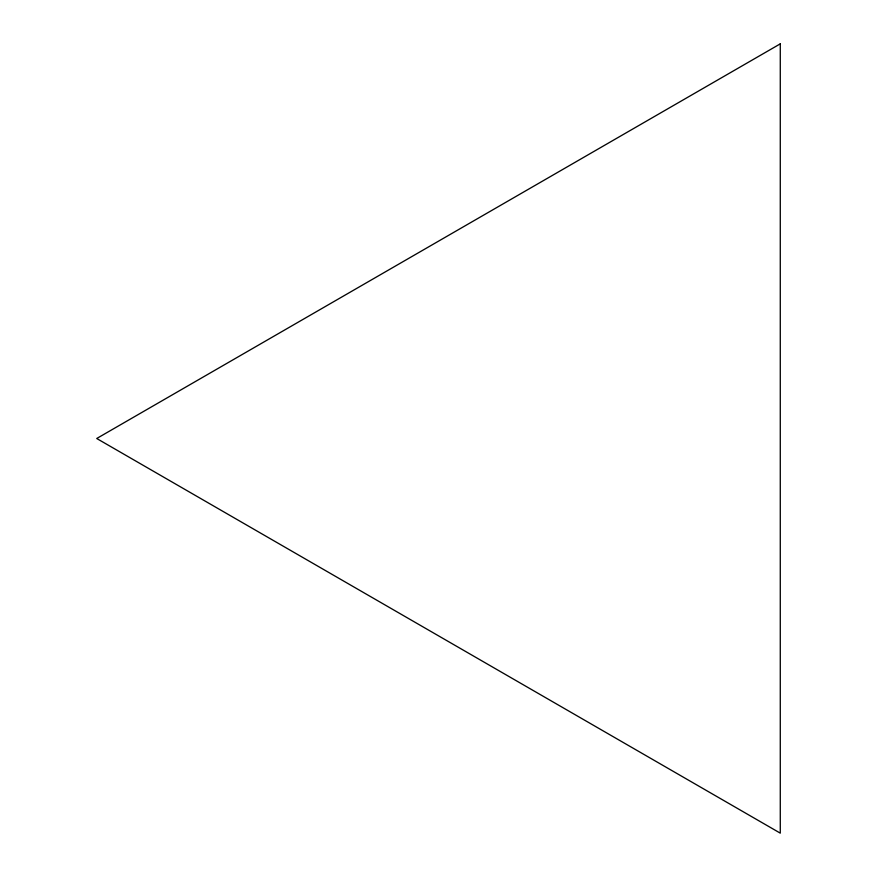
<?xml version="1.0" encoding="UTF-8"?>
<svg xmlns="http://www.w3.org/2000/svg" width="877" height="877" viewBox="0 0 877 877"><rect width="100%" height="100%" fill="white"/><g stroke="black" fill="none" stroke-linecap="round" stroke-linejoin="round"><path stroke-width="1.32" d="M780.278 43.85L96.722 438.5L780.278 833.15L780.278 43.85"/></g></svg>
